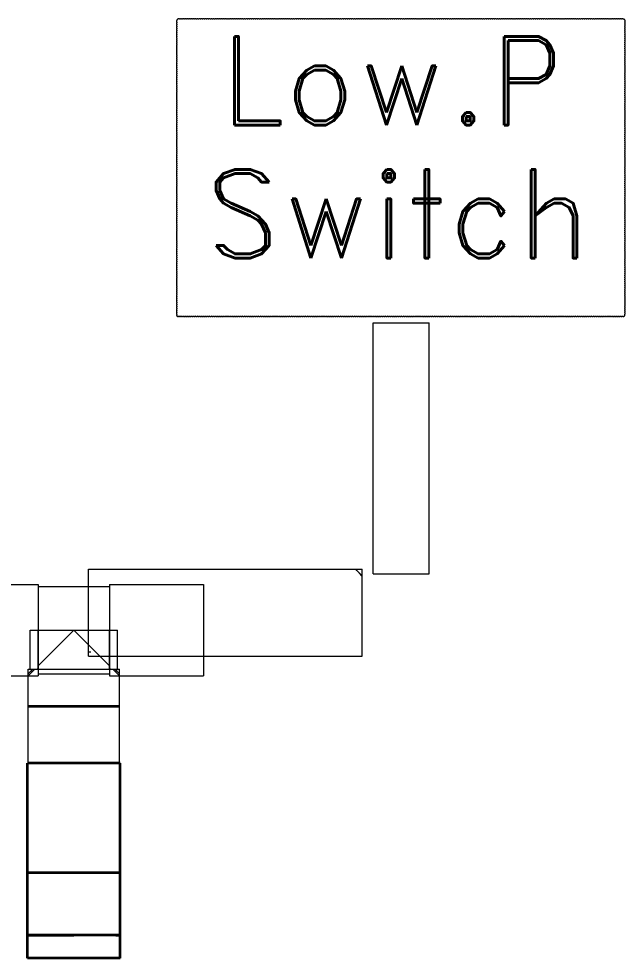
# Model space of a CAD drawing. Header units: inches. Extents: x 191440 to 383551, y 141449 to 284946.
# Drawn here: x 191802.071 to 191802.703, y 141610.676 to 141611.655 of the extents above; entities that cross this region are included whole.
import ezdxf

# ---------------------------------------------------------------- set-up
doc = ezdxf.new("R2010")
doc.units = ezdxf.units.IN
doc.header["$MEASUREMENT"] = 0
doc.linetypes.add('DGN Style 3', pattern=[426.72, 304.8, -121.92])
doc.layers.add('VP', color=7, linetype='Continuous')
doc.layers.add('WB-SJ3-M-SECTA - I-DIAG-EQPM', color=6, linetype='Continuous', lineweight=13)
doc.layers.add('WB-SJ3-M-SECTA - P-TW', color=7, linetype='Continuous', lineweight=35)
doc.styles.add('ROMAND10', font='ROMAND.shx', dxfattribs={"height": 0.2})

# ---------------------------------------------------------------- blocks, each defined once
blk = doc.blocks.new('PIPE_23')
at = {"layer": 'WB-SJ3-M-SECTA - I-DIAG-EQPM', "linetype": 'DGN Style 3'}
for p, q in [((0, 21.34), (22.23, 21.34)), ((44.76, 21.34), (66.98, 21.34)), ((0, 0), (22.23, 0)), ((44.76, 0), (66.98, 0))]:
    blk.add_line(p, q, dxfattribs=at)
at = {"layer": 'WB-SJ3-M-SECTA - I-DIAG-EQPM'}
for p, q in [((22.23, 21.34), (44.76, 21.34)), ((0, 1.12), (0.56, 1.12)), ((22.23, 0), (44.76, 0))]:
    blk.add_line(p, q, dxfattribs=at)
at = {"layer": 'WB-SJ3-M-SECTA - I-DIAG-EQPM', "flags": 128}
for points in [[(0, 10.67), (0, 21.34)], [(66.89, 19.72), (66.4, 20.25), (65.99, 20.67), (65.68, 21), (65.48, 21.21), (65.39, 21.31)], [(66.98, 19.43), (66.98, 20.67)], [(66.98, 0), (66.98, 19.43)], [(0, 0.66), (0, 10.67)]]:
    blk.add_lwpolyline(points, dxfattribs=at)
at = {"layer": 'WB-SJ3-M-SECTA - I-DIAG-EQPM', "linetype": 'DGN Style 3', "flags": 128}
for points in [[(0, 0), (0, 21.34)], [(66.98, 0), (66.98, 21.34)]]:
    blk.add_lwpolyline(points, dxfattribs=at)
at = {"layer": 'WB-SJ3-M-SECTA - I-DIAG-EQPM'}
blk.add_open_spline([(65.36, 21.34), (65.36, 21.34), (65.41, 21.28), (65.52, 21.17)], degree=3, dxfattribs=at)
at = {"layer": 'WB-SJ3-M-SECTA - I-DIAG-EQPM', "linetype": 'DGN Style 3'}
blk.add_open_spline([(65.52, 21.17), (65.77, 20.91), (66.3, 20.35), (66.98, 19.62)], degree=3, dxfattribs=at)
blk = doc.blocks.new('PIPE_24')
at = {"layer": 'WB-SJ3-M-SECTA - I-DIAG-EQPM', "linetype": 'DGN Style 3'}
for p, q in [((0, 59.08), (0, 61.36)), ((13.72, 59.08), (13.72, 61.36)), ((0, 0), (0, 22.23)), ((13.72, 0), (13.72, 22.23))]:
    blk.add_line(p, q, dxfattribs=at)
at = {"layer": 'WB-SJ3-M-SECTA - I-DIAG-EQPM'}
for p, q in [((0, 22.23), (0, 59.08)), ((13.72, 22.23), (13.72, 59.08))]:
    blk.add_line(p, q, dxfattribs=at)
at = {"layer": 'WB-SJ3-M-SECTA - I-DIAG-EQPM', "linetype": 'DGN Style 3', "flags": 128}
for points in [[(0, 61.36), (13.72, 61.36)], [(0, 0), (13.72, 0)]]:
    blk.add_lwpolyline(points, dxfattribs=at)
blk = doc.blocks.new('TEE')
at = {"layer": 'WB-SJ3-M-SECTA - I-DIAG-EQPM'}
for p, q in [((0, 43.69), (22.99, 43.69)), ((40.51, 43.69), (63.5, 43.69)), ((22.99, 43.21), (40.51, 43.21)), ((40.51, 23.19), (40.51, 32.54)), ((22.2, 22.99), (22.99, 22.99)), ((22.99, 22.99), (22.99, 23.78)), ((40.51, 22.99), (41.3, 22.99)), ((0, 21.39), (20.6, 21.39)), ((20.6, 0), (20.6, 21.39)), ((42.9, 0), (42.9, 21.39)), ((42.9, 21.39), (63.5, 21.39))]:
    blk.add_line(p, q, dxfattribs=at)
at = {"layer": 'WB-SJ3-M-SECTA - I-DIAG-EQPM', "linetype": 'DGN Style 3'}
for p, q in [((21.08, 22.99), (21.08, 32.54)), ((22.99, 23.78), (22.99, 32.54)), ((42.42, 22.99), (42.42, 32.54)), ((20.6, 21.39), (20.6, 22.99)), ((22.99, 22.99), (40.51, 22.99)), ((42.9, 21.39), (42.9, 22.99)), ((20.6, 21.39), (22.99, 21.39)), ((22.99, 21.87), (40.51, 21.87)), ((40.51, 21.39), (42.9, 21.39))]:
    blk.add_line(p, q, dxfattribs=at)
at = {"layer": 'WB-SJ3-M-SECTA - I-DIAG-EQPM', "flags": 128}
for points in [[(0, 43.69), (0, 21.39)], [(22.99, 43.69), (22.99, 22.99)], [(40.51, 43.69), (40.51, 22.53)], [(63.5, 43.69), (63.5, 21.39)], [(31.75, 32.54), (22.99, 23.78)], [(22.99, 32.54), (37.94, 32.54)], [(31.75, 32.54), (40.51, 23.78)], [(22.2, 22.99), (20.6, 21.39)], [(22.2, 22.99), (22.22, 23.01)], [(22.2, 22.99), (41.84, 22.99)], [(22.77, 22.99), (22.88, 23.09), (22.99, 23.19)], [(40.51, 23.19), (40.62, 23.09), (40.73, 22.99)], [(41.28, 23.01), (41.3, 22.99)], [(41.3, 22.99), (42.9, 21.39)], [(0, 21.87), (0, 21.39)], [(21.64, 22.96), (21.23, 22.53), (20.93, 22.21), (20.72, 21.99), (20.61, 21.88)], [(42.58, 22.21), (42.78, 21.99), (42.89, 21.88)], [(63.5, 21.39), (63.5, 21.39)], [(20.6, 0), (42.9, 0)], [(42.42, 0), (42.9, 0)]]:
    blk.add_lwpolyline(points, dxfattribs=at)
at = {"layer": 'WB-SJ3-M-SECTA - I-DIAG-EQPM', "linetype": 'DGN Style 3', "flags": 128}
for points in [[(22.99, 43.69), (22.99, 43.21)], [(63.5, 43.69), (63.5, 43.21)], [(21.08, 32.54), (42.42, 32.54)], [(31.75, 32.54), (22.99, 23.78)], [(31.75, 32.54), (40.51, 23.78)], [(37.94, 32.54), (42.42, 32.54)], [(22.2, 22.99), (20.6, 21.39)], [(20.6, 22.99), (22.2, 22.99)], [(22.2, 22.99), (22.22, 23.01)], [(22.99, 22.99), (22.99, 21.39)], [(41.28, 23.01), (41.3, 22.99)], [(41.3, 22.99), (42.9, 21.39)], [(41.84, 22.99), (42.9, 22.99)], [(42.42, 22.99), (42.9, 22.99)], [(22.99, 21.87), (22.99, 21.39)], [(40.51, 22.53), (40.51, 21.39)], [(40.51, 21.87), (40.51, 21.39)], [(41.86, 22.96), (42.27, 22.53), (42.58, 22.21)], [(63.5, 21.87), (63.5, 21.39)]]:
    blk.add_lwpolyline(points, dxfattribs=at)
at = {"layer": 'WB-SJ3-M-SECTA - I-DIAG-EQPM', "linetype": 'DGN Style 3'}
blk.add_open_spline([(20.72, 22), (20.89, 22.18), (21.22, 22.52), (21.66, 22.99)], degree=3, dxfattribs=at)
at = {"layer": 'WB-SJ3-M-SECTA - I-DIAG-EQPM'}
for points in [[(42.9, 21.87), (42.91, 21.86), (42.5, 22.29), (41.84, 22.99)], [(20.6, 21.87), (20.6, 21.87), (20.64, 21.91), (20.72, 22)]]:
    blk.add_open_spline(points, degree=3, dxfattribs=at)
at = {"layer": 'WB-SJ3-M-SECTA - P-TW', "linetype": 'Continuous', "lineweight": 35, "flags": 128}
for points in [[(20.6, 13.97), (42.9, 13.97)], [(20.6, 13.97), (20.6, 13.97)]]:
    blk.add_lwpolyline(points, dxfattribs=at)
at = {"layer": 'WB-SJ3-M-SECTA - P-TW', "linetype": 'DGN Style 3', "lineweight": 35, "flags": 128}
for points in [[(20.6, 13.97), (21.08, 13.97)], [(42.42, 13.97), (42.9, 13.97)]]:
    blk.add_lwpolyline(points, dxfattribs=at)
blk = doc.blocks.new('PIPE_26')
at = {"layer": 'WB-SJ3-M-SECTA - P-TW', "linetype": 'DGN Style 3', "lineweight": 35}
for p, q in [((0.18, 21), (0.18, 47.71)), ((22.8, 21), (22.8, 47.71))]:
    blk.add_line(p, q, dxfattribs=at)
at = {"layer": 'WB-SJ3-M-SECTA - P-TW', "linetype": 'Continuous', "lineweight": 35}
for p, q in [((0.18, 0), (0.18, 21)), ((22.8, 0), (22.8, 21))]:
    blk.add_line(p, q, dxfattribs=at)
at = {"layer": 'WB-SJ3-M-SECTA - P-TW', "linetype": 'DGN Style 3', "lineweight": 35, "flags": 128}
for points in [[(22.8, 47.71), (0.18, 47.71)], [(22.8, 0), (0.18, 0)]]:
    blk.add_lwpolyline(points, dxfattribs=at)
at = {"layer": 'WB-SJ3-M-SECTA - P-TW', "linetype": 'Continuous', "lineweight": 35, "flags": 128}
blk.add_lwpolyline([(22.8, 0), (0.18, 0)], dxfattribs=at)
at = {"layer": 'WB-SJ3-M-SECTA - P-TW'}
for points in [[(0.18, 21), (0, 21), (5.4, 21), (11.44, 21)], [(0.18, 21), (0.15, 21), (0.23, 21), (0.4, 21)], [(11.49, 21), (17.54, 21), (22.97, 21), (22.8, 21)], [(22.73, 21), (22.77, 21), (22.79, 21), (22.79, 21)]]:
    blk.add_open_spline(points, degree=3, dxfattribs=at)
at = {"layer": 'WB-SJ3-M-SECTA - P-TW', "linetype": 'DGN Style 3'}
for points in [[(0.4, 21), (1.46, 21), (6.13, 21), (11.31, 21)], [(11.49, 21), (17.04, 21), (22.09, 21), (22.73, 21)]]:
    blk.add_open_spline(points, degree=3, dxfattribs=at)
at = {"layer": 'WB-SJ3-M-SECTA - P-TW', "linetype": 'Continuous', "lineweight": 35}
for points, weights in [([(0.18, 5.65), (0.18, 5.65), (11.49, 5.65)], [0.803847577293, 0.633974596216, 1]), ([(21.73, 5.65), (22.8, 5.65), (22.8, 5.65)], [0.751340395412, 0.758495707478, 0.803847577293])]:
    blk.add_rational_spline(points, weights, degree=2, dxfattribs=at)
at = {"layer": 'WB-SJ3-M-SECTA - P-TW', "linetype": 'DGN Style 3', "lineweight": 35}
blk.add_rational_spline([(22.8, 5.65), (22.8, 5.65), (21.28, 5.65), (11.49, 5.65), (1.69, 5.65), (0.18, 5.65), (0.18, 5.65)], [0.803847577293, 0.866025403784, 1, 0.5, 1, 0.866025403784, 0.803847577293], degree=2, knots=[0, 0, 0, 0.174458, 0.174458, 0.825542, 0.825542, 1, 1, 1], dxfattribs=at)

msp = doc.modelspace()

# ---------------------------------------------------------------- linework, layer by layer
at = {"layer": 'WB-SJ3-M-SECTA - I-DIAG-EQPM', "linetype": 'DGN Style 3', "elevation": -2641.42797}
msp.add_lwpolyline([(191802.23594, 141611.34499, 0.520567), (191802.23807, 141611.34499, 0.520567), (191802.2402, 141611.34499, 0.520567), (191802.24233, 141611.34499, 0.520567), (191802.24446, 141611.34499, 0.520567), (191802.24659, 141611.34499, 0.520567), (191802.24872, 141611.34499, 0.520567), (191802.25085, 141611.34499, 0.520567), (191802.25298, 141611.34499, 0.520567), (191802.25511, 141611.34499, 0.520567), (191802.25724, 141611.34499, 0.520567), (191802.25937, 141611.34499, 0.520567), (191802.2615, 141611.34499, 0.520567), (191802.26363, 141611.34499, 0.520567), (191802.26576, 141611.34499, 0.520567), (191802.26789, 141611.34499, 0.520567), (191802.27002, 141611.34499, 0.520567), (191802.27215, 141611.34499, 0.520567), (191802.27428, 141611.34499, 0.520567), (191802.27641, 141611.34499, 0.520567), (191802.27854, 141611.34499, 0.520567), (191802.28067, 141611.34499, 0.520567), (191802.2828, 141611.34499, 0.520567), (191802.28493, 141611.34499, 0.520567), (191802.28706, 141611.34499, 0.520567), (191802.28919, 141611.34499, 0.520567), (191802.29132, 141611.34499, 0.520567), (191802.29346, 141611.34499, 0.520567), (191802.29559, 141611.34499, 0.520567), (191802.29772, 141611.34499, 0.520567), (191802.29985, 141611.34499, 0.520567), (191802.30198, 141611.34499, 0.520567), (191802.30411, 141611.34499, 0.520567), (191802.30624, 141611.34499, 0.520567), (191802.30837, 141611.34499, 0.520567), (191802.3105, 141611.34499, 0.520567), (191802.31263, 141611.34499, 0.520567), (191802.31476, 141611.34499, 0.520567), (191802.31689, 141611.34499, 0.520567), (191802.31902, 141611.34499, 0.520567), (191802.32115, 141611.34499, 0.520567), (191802.32328, 141611.34499, 0.520567), (191802.32541, 141611.34499, 0.520567), (191802.32754, 141611.34499, 0.520567), (191802.32967, 141611.34499, 0.520567), (191802.3318, 141611.34499, 0.520567), (191802.33393, 141611.34499, 0.520567), (191802.33606, 141611.34499, 0.520567), (191802.33819, 141611.34499, 0.520567), (191802.34032, 141611.34499, 0.520567), (191802.34245, 141611.34499, 0.520567), (191802.34458, 141611.34499, 0.520567), (191802.34671, 141611.34499, 0.520567), (191802.34884, 141611.34499, 0.520567), (191802.35097, 141611.34499, 0.520567), (191802.35311, 141611.34499, 0.520567), (191802.35524, 141611.34499, 0.520567), (191802.35737, 141611.34499, 0.520567), (191802.3595, 141611.34499, 0.520567), (191802.36163, 141611.34499, 0.520567), (191802.36376, 141611.34499, 0.520567), (191802.36589, 141611.34499, 0.520567), (191802.36802, 141611.34499, 0.520567), (191802.37015, 141611.34499, 0.520567), (191802.37228, 141611.34499, 0.520567), (191802.37441, 141611.34499, 0.520567), (191802.37654, 141611.34499, 0.520567), (191802.37867, 141611.34499, 0.520567), (191802.3808, 141611.34499, 0.520567), (191802.38293, 141611.34499, 0.520567), (191802.38506, 141611.34499, 0.520567), (191802.38719, 141611.34499, 0.520567), (191802.38932, 141611.34499, 0.520567), (191802.39145, 141611.34499, 0.520567), (191802.39358, 141611.34499, 0.520567), (191802.39571, 141611.34499, 0.520567), (191802.39784, 141611.34499, 0.520567), (191802.39997, 141611.34499, 0.520567), (191802.4021, 141611.34499, 0.520567), (191802.40423, 141611.34499, 0.520567), (191802.40636, 141611.34499, 0.520567), (191802.40849, 141611.34499, 0.520567), (191802.41062, 141611.34499, 0.520567), (191802.41276, 141611.34499, 0.520567), (191802.41489, 141611.34499, 0.520567), (191802.41702, 141611.34499, 0.520567), (191802.41915, 141611.34499, 0.520567), (191802.42128, 141611.34499, 0.520567), (191802.42341, 141611.34499, 0.520567), (191802.42554, 141611.34499, 0.520567), (191802.42767, 141611.34499, 0.520567), (191802.4298, 141611.34499, 0.520567), (191802.43193, 141611.34499, 0.520567), (191802.43406, 141611.34499, 0.520567), (191802.43619, 141611.34499, 0.520567), (191802.43832, 141611.34499, 0.520567), (191802.44045, 141611.34499, 0.520567), (191802.44258, 141611.34499, 0.520567), (191802.44471, 141611.34499, 0.520567), (191802.44684, 141611.34499, 0.520567), (191802.44897, 141611.34499, 0.520567), (191802.4511, 141611.34499, 0.520567), (191802.45323, 141611.34499, 0.520567), (191802.45536, 141611.34499, 0.520567), (191802.45749, 141611.34499, 0.520567), (191802.45962, 141611.34499, 0.520567), (191802.46175, 141611.34499, 0.520567), (191802.46388, 141611.34499, 0.520567), (191802.46601, 141611.34499, 0.520567), (191802.46814, 141611.34499, 0.520567), (191802.47027, 141611.34499, 0.520567), (191802.47241, 141611.34499, 0.520567), (191802.47454, 141611.34499, 0.520567), (191802.47667, 141611.34499, 0.520567), (191802.4788, 141611.34499, 0.520567), (191802.48093, 141611.34499, 0.520567), (191802.48306, 141611.34499, 0.520567), (191802.48519, 141611.34499, 0.520567), (191802.48732, 141611.34499, 0.520567), (191802.48945, 141611.34499, 0.520567), (191802.49158, 141611.34499, 0.520567), (191802.49371, 141611.34499, 0.520567), (191802.49584, 141611.34499, 0.520567), (191802.49797, 141611.34499, 0.520567), (191802.5001, 141611.34499, 0.520567), (191802.50223, 141611.34499, 0.520567), (191802.50436, 141611.34499, 0.520567), (191802.50649, 141611.34499, 0.520567), (191802.50862, 141611.34499, 0.520567), (191802.51075, 141611.34499, 0.520567), (191802.51288, 141611.34499, 0.520567), (191802.51501, 141611.34499, 0.520567), (191802.51714, 141611.34499, 0.520567), (191802.51927, 141611.34499, 0.520567), (191802.5214, 141611.34499, 0.520567), (191802.52353, 141611.34499, 0.520567), (191802.52566, 141611.34499, 0.520567), (191802.52779, 141611.34499, 0.520567), (191802.52992, 141611.34499, 0.520567), (191802.53206, 141611.34499, 0.520567), (191802.53419, 141611.34499, 0.520567), (191802.53632, 141611.34499, 0.520567), (191802.53845, 141611.34499, 0.520567), (191802.54058, 141611.34499, 0.520567), (191802.54271, 141611.34499, 0.520567), (191802.54484, 141611.34499, 0.520567), (191802.54697, 141611.34499, 0.520567), (191802.5491, 141611.34499, 0.520567), (191802.55123, 141611.34499, 0.520567), (191802.55336, 141611.34499, 0.520567), (191802.55549, 141611.34499, 0.520567), (191802.55762, 141611.34499, 0.520567), (191802.55975, 141611.34499, 0.520567), (191802.56188, 141611.34499, 0.520567), (191802.56401, 141611.34499, 0.520567), (191802.56614, 141611.34499, 0.520567), (191802.56827, 141611.34499, 0.520567), (191802.5704, 141611.34499, 0.520567), (191802.57253, 141611.34499, 0.520567), (191802.57466, 141611.34499, 0.520567), (191802.57679, 141611.34499, 0.520567), (191802.57892, 141611.34499, 0.520567), (191802.58105, 141611.34499, 0.520567), (191802.58318, 141611.34499, 0.520567), (191802.58531, 141611.34499, 0.520567), (191802.58744, 141611.34499, 0.520567), (191802.58957, 141611.34499, 0.520567), (191802.59171, 141611.34499, 0.520567), (191802.59384, 141611.34499, 0.520567), (191802.59597, 141611.34499, 0.520567), (191802.5981, 141611.34499, 0.520567), (191802.60023, 141611.34499, 0.520567), (191802.60236, 141611.34499, 0.520567), (191802.60449, 141611.34499, 0.520567), (191802.60662, 141611.34499, 0.520567), (191802.60875, 141611.34499, 0.520567), (191802.61088, 141611.34499, 0.520567), (191802.61301, 141611.34499, 0.520567), (191802.61514, 141611.34499, 0.520567), (191802.61727, 141611.34499, 0.520567), (191802.6194, 141611.34499, 0.520567), (191802.62153, 141611.34499, 0.520567), (191802.62366, 141611.34499, 0.520567), (191802.62579, 141611.34499, 0.520567), (191802.62792, 141611.34499, 0.520567), (191802.63005, 141611.34499, 0.520567), (191802.63218, 141611.34499, 0.520567), (191802.63431, 141611.34499, 0.520567), (191802.63644, 141611.34499, 0.520567), (191802.63857, 141611.34499, 0.520567), (191802.6407, 141611.34499, 0.520567), (191802.64283, 141611.34499, 0.520567), (191802.64496, 141611.34499, 0.520567), (191802.64709, 141611.34499, 0.520567), (191802.64922, 141611.34499, 0.520567), (191802.65136, 141611.34499, 0.520567), (191802.65349, 141611.34499, 0.520567), (191802.65562, 141611.34499, 0.520567), (191802.65775, 141611.34499, 0.520567), (191802.65988, 141611.34499, 0.520567), (191802.66201, 141611.34499, 0.520567), (191802.66414, 141611.34499, 0.520567), (191802.66627, 141611.34499, 0.520567), (191802.6684, 141611.34499, 0.520567), (191802.67053, 141611.34499, 0.520567), (191802.67266, 141611.34499, 0.520567), (191802.67479, 141611.34499, 0.520567), (191802.67692, 141611.34499, 0.520567), (191802.67905, 141611.34499, 0.520567), (191802.68118, 141611.34499, 0.520567), (191802.68331, 141611.34499, 0.520567), (191802.68544, 141611.34499, 0.520567), (191802.68757, 141611.34499, 0.520567), (191802.6897, 141611.34499, 0.520567), (191802.69183, 141611.34499, 0.520567), (191802.69396, 141611.34499, 0.520567), (191802.69609, 141611.34499, 0.520567), (191802.69822, 141611.34499, 0.520567), (191802.70035, 141611.34499, 0.520567), (191802.70248, 141611.34499, 0.520567), (191802.70286, 141611.34674, 0.520567), (191802.70286, 141611.34887, 0.520567), (191802.70286, 141611.351, 0.520567), (191802.70286, 141611.35313, 0.520567), (191802.70286, 141611.35526, 0.520567), (191802.70286, 141611.35739, 0.520567), (191802.70286, 141611.35952, 0.520567), (191802.70286, 141611.36165, 0.520567), (191802.70286, 141611.36379, 0.520567), (191802.70286, 141611.36592, 0.520567), (191802.70286, 141611.36805, 0.520567), (191802.70286, 141611.37018, 0.520567), (191802.70286, 141611.37231, 0.520567), (191802.70286, 141611.37444, 0.520567), (191802.70286, 141611.37657, 0.520567), (191802.70286, 141611.3787, 0.520567), (191802.70286, 141611.38083, 0.520567), (191802.70286, 141611.38296, 0.520567), (191802.70286, 141611.38509, 0.520567), (191802.70286, 141611.38722, 0.520567), (191802.70286, 141611.38935, 0.520567), (191802.70286, 141611.39148, 0.520567), (191802.70286, 141611.39361, 0.520567), (191802.70286, 141611.39574, 0.520567), (191802.70286, 141611.39787, 0.520567), (191802.70286, 141611.4, 0.520567), (191802.70286, 141611.40213, 0.520567), (191802.70286, 141611.40426, 0.520567), (191802.70286, 141611.40639, 0.520567), (191802.70286, 141611.40852, 0.520567), (191802.70286, 141611.41065, 0.520567), (191802.70286, 141611.41278, 0.520567), (191802.70286, 141611.41491, 0.520567), (191802.70286, 141611.41704, 0.520567), (191802.70286, 141611.41917, 0.520567), (191802.70286, 141611.4213, 0.520567), (191802.70286, 141611.42344, 0.520567), (191802.70286, 141611.42557, 0.520567), (191802.70286, 141611.4277, 0.520567), (191802.70286, 141611.42983, 0.520567), (191802.70286, 141611.43196, 0.520567), (191802.70286, 141611.43409, 0.520567), (191802.70286, 141611.43622, 0.520567), (191802.70286, 141611.43835, 0.520567), (191802.70286, 141611.44048, 0.520567), (191802.70286, 141611.44261, 0.520567), (191802.70286, 141611.44474, 0.520567), (191802.70286, 141611.44687, 0.520567), (191802.70286, 141611.449, 0.520567), (191802.70286, 141611.45113, 0.520567), (191802.70286, 141611.45326, 0.520567), (191802.70286, 141611.45539, 0.520567), (191802.70286, 141611.45752, 0.520567), (191802.70286, 141611.45965, 0.520567), (191802.70286, 141611.46178, 0.520567), (191802.70286, 141611.46391, 0.520567), (191802.70286, 141611.46604, 0.520567), (191802.70286, 141611.46817, 0.520567), (191802.70286, 141611.4703, 0.520567), (191802.70286, 141611.47243, 0.520567), (191802.70286, 141611.47456, 0.520567), (191802.70286, 141611.47669, 0.520567), (191802.70286, 141611.47882, 0.520567), (191802.70286, 141611.48095, 0.520567), (191802.70286, 141611.48309, 0.520567), (191802.70286, 141611.48522, 0.520567), (191802.70286, 141611.48735, 0.520567), (191802.70286, 141611.48948, 0.520567), (191802.70286, 141611.49161, 0.520567), (191802.70286, 141611.49374, 0.520567), (191802.70286, 141611.49587, 0.520567), (191802.70286, 141611.498, 0.520567), (191802.70286, 141611.50013, 0.520567), (191802.70286, 141611.50226, 0.520567), (191802.70286, 141611.50439, 0.520567), (191802.70286, 141611.50652, 0.520567), (191802.70286, 141611.50865, 0.520567), (191802.70286, 141611.51078, 0.520567), (191802.70286, 141611.51291, 0.520567), (191802.70286, 141611.51504, 0.520567), (191802.70286, 141611.51717, 0.520567), (191802.70286, 141611.5193, 0.520567), (191802.70286, 141611.52143, 0.520567), (191802.70286, 141611.52356, 0.520567), (191802.70286, 141611.52569, 0.520567), (191802.70286, 141611.52782, 0.520567), (191802.70286, 141611.52995, 0.520567), (191802.70286, 141611.53208, 0.520567), (191802.70286, 141611.53421, 0.520567), (191802.70286, 141611.53634, 0.520567), (191802.70286, 141611.53847, 0.520567), (191802.70286, 141611.5406, 0.520567), (191802.70286, 141611.54274, 0.520567), (191802.70286, 141611.54487, 0.520567), (191802.70286, 141611.547, 0.520567), (191802.70286, 141611.54913, 0.520567), (191802.70286, 141611.55126, 0.520567), (191802.70286, 141611.55339, 0.520567), (191802.70286, 141611.55552, 0.520567), (191802.70286, 141611.55765, 0.520567), (191802.70286, 141611.55978, 0.520567), (191802.70286, 141611.56191, 0.520567), (191802.70286, 141611.56404, 0.520567), (191802.70286, 141611.56617, 0.520567), (191802.70286, 141611.5683, 0.520567), (191802.70286, 141611.57043, 0.520567), (191802.70286, 141611.57256, 0.520567), (191802.70286, 141611.57469, 0.520567), (191802.70286, 141611.57682, 0.520567), (191802.70286, 141611.57895, 0.520567), (191802.70286, 141611.58108, 0.520567), (191802.70286, 141611.58321, 0.520567), (191802.70286, 141611.58534, 0.520567), (191802.70286, 141611.58747, 0.520567), (191802.70286, 141611.5896, 0.520567), (191802.70286, 141611.59173, 0.520567), (191802.70286, 141611.59386, 0.520567), (191802.70286, 141611.59599, 0.520567), (191802.70286, 141611.59812, 0.520567), (191802.70286, 141611.60025, 0.520567), (191802.70286, 141611.60239, 0.520567), (191802.70286, 141611.60452, 0.520567), (191802.70286, 141611.60665, 0.520567), (191802.70286, 141611.60878, 0.520567), (191802.70286, 141611.61091, 0.520567), (191802.70286, 141611.61304, 0.520567), (191802.70286, 141611.61517, 0.520567), (191802.70286, 141611.6173, 0.520567), (191802.70286, 141611.61943, 0.520567), (191802.70286, 141611.62156, 0.520567), (191802.70286, 141611.62369, 0.520567), (191802.70286, 141611.62582, 0.520567), (191802.70286, 141611.62795, 0.520567), (191802.70286, 141611.63008, 0.520567), (191802.70286, 141611.63221, 0.520567), (191802.70286, 141611.63434, 0.520567), (191802.70286, 141611.63647, 0.520567), (191802.70286, 141611.6386, 0.520567), (191802.70286, 141611.64073, 0.520567), (191802.70286, 141611.64286, 0.520567), (191802.70286, 141611.64499, 0.520567), (191802.70286, 141611.64712, 0.520567), (191802.70286, 141611.64925, 0.520567), (191802.70286, 141611.65138, 0.520567), (191802.70286, 141611.65351, 0.520567), (191802.70139, 141611.65418, 0.520567), (191802.69926, 141611.65418, 0.520567), (191802.69713, 141611.65418, 0.520567), (191802.695, 141611.65418, 0.520567), (191802.69287, 141611.65418, 0.520567), (191802.69074, 141611.65418, 0.520567), (191802.68861, 141611.65418, 0.520567), (191802.68648, 141611.65418, 0.520567), (191802.68435, 141611.65418, 0.520567), (191802.68222, 141611.65418, 0.520567), (191802.68009, 141611.65418, 0.520567), (191802.67796, 141611.65418, 0.520567), (191802.67583, 141611.65418, 0.520567), (191802.6737, 141611.65418, 0.520567), (191802.67157, 141611.65418, 0.520567), (191802.66944, 141611.65418, 0.520567), (191802.66731, 141611.65418, 0.520567), (191802.66518, 141611.65418, 0.520567), (191802.66305, 141611.65418, 0.520567), (191802.66091, 141611.65418, 0.520567), (191802.65878, 141611.65418, 0.520567), (191802.65665, 141611.65418, 0.520567), (191802.65452, 141611.65418, 0.520567), (191802.65239, 141611.65418, 0.520567), (191802.65026, 141611.65418, 0.520567), (191802.64813, 141611.65418, 0.520567), (191802.646, 141611.65418, 0.520567), (191802.64387, 141611.65418, 0.520567), (191802.64174, 141611.65418, 0.520567), (191802.63961, 141611.65418, 0.520567), (191802.63748, 141611.65418, 0.520567), (191802.63535, 141611.65418, 0.520567), (191802.63322, 141611.65418, 0.520567), (191802.63109, 141611.65418, 0.520567), (191802.62896, 141611.65418, 0.520567), (191802.62683, 141611.65418, 0.520567), (191802.6247, 141611.65418, 0.520567), (191802.62257, 141611.65418, 0.520567), (191802.62044, 141611.65418, 0.520567), (191802.61831, 141611.65418, 0.520567), (191802.61618, 141611.65418, 0.520567), (191802.61405, 141611.65418, 0.520567), (191802.61192, 141611.65418, 0.520567), (191802.60979, 141611.65418, 0.520567), (191802.60766, 141611.65418, 0.520567), (191802.60553, 141611.65418, 0.520567), (191802.6034, 141611.65418, 0.520567), (191802.60126, 141611.65418, 0.520567), (191802.59913, 141611.65418, 0.520567), (191802.597, 141611.65418, 0.520567), (191802.59487, 141611.65418, 0.520567), (191802.59274, 141611.65418, 0.520567), (191802.59061, 141611.65418, 0.520567), (191802.58848, 141611.65418, 0.520567), (191802.58635, 141611.65418, 0.520567), (191802.58422, 141611.65418, 0.520567), (191802.58209, 141611.65418, 0.520567), (191802.57996, 141611.65418, 0.520567), (191802.57783, 141611.65418, 0.520567), (191802.5757, 141611.65418, 0.520567), (191802.57357, 141611.65418, 0.520567), (191802.57144, 141611.65418, 0.520567), (191802.56931, 141611.65418, 0.520567), (191802.56718, 141611.65418, 0.520567), (191802.56505, 141611.65418, 0.520567), (191802.56292, 141611.65418, 0.520567), (191802.56079, 141611.65418, 0.520567), (191802.55866, 141611.65418, 0.520567), (191802.55653, 141611.65418, 0.520567), (191802.5544, 141611.65418, 0.520567), (191802.55227, 141611.65418, 0.520567), (191802.55014, 141611.65418, 0.520567), (191802.54801, 141611.65418, 0.520567), (191802.54588, 141611.65418, 0.520567), (191802.54375, 141611.65418, 0.520567), (191802.54162, 141611.65418, 0.520567), (191802.53948, 141611.65418, 0.520567), (191802.53735, 141611.65418, 0.520567), (191802.53522, 141611.65418, 0.520567), (191802.53309, 141611.65418, 0.520567), (191802.53096, 141611.65418, 0.520567), (191802.52883, 141611.65418, 0.520567), (191802.5267, 141611.65418, 0.520567), (191802.52457, 141611.65418, 0.520567), (191802.52244, 141611.65418, 0.520567), (191802.52031, 141611.65418, 0.520567), (191802.51818, 141611.65418, 0.520567), (191802.51605, 141611.65418, 0.520567), (191802.51392, 141611.65418, 0.520567), (191802.51179, 141611.65418, 0.520567), (191802.50966, 141611.65418, 0.520567), (191802.50753, 141611.65418, 0.520567), (191802.5054, 141611.65418, 0.520567), (191802.50327, 141611.65418, 0.520567), (191802.50114, 141611.65418, 0.520567), (191802.49901, 141611.65418, 0.520567), (191802.49688, 141611.65418, 0.520567), (191802.49475, 141611.65418, 0.520567), (191802.49262, 141611.65418, 0.520567), (191802.49049, 141611.65418, 0.520567), (191802.48836, 141611.65418, 0.520567), (191802.48623, 141611.65418, 0.520567), (191802.4841, 141611.65418, 0.520567), (191802.48197, 141611.65418, 0.520567), (191802.47983, 141611.65418, 0.520567), (191802.4777, 141611.65418, 0.520567), (191802.47557, 141611.65418, 0.520567), (191802.47344, 141611.65418, 0.520567), (191802.47131, 141611.65418, 0.520567), (191802.46918, 141611.65418, 0.520567), (191802.46705, 141611.65418, 0.520567), (191802.46492, 141611.65418, 0.520567), (191802.46279, 141611.65418, 0.520567), (191802.46066, 141611.65418, 0.520567), (191802.45853, 141611.65418, 0.520567), (191802.4564, 141611.65418, 0.520567), (191802.45427, 141611.65418, 0.520567), (191802.45214, 141611.65418, 0.520567), (191802.45001, 141611.65418, 0.520567), (191802.44788, 141611.65418, 0.520567), (191802.44575, 141611.65418, 0.520567), (191802.44362, 141611.65418, 0.520567), (191802.44149, 141611.65418, 0.520567), (191802.43936, 141611.65418, 0.520567), (191802.43723, 141611.65418, 0.520567), (191802.4351, 141611.65418, 0.520567), (191802.43297, 141611.65418, 0.520567), (191802.43084, 141611.65418, 0.520567), (191802.42871, 141611.65418, 0.520567), (191802.42658, 141611.65418, 0.520567), (191802.42445, 141611.65418, 0.520567), (191802.42232, 141611.65418, 0.520567), (191802.42018, 141611.65418, 0.520567), (191802.41805, 141611.65418, 0.520567), (191802.41592, 141611.65418, 0.520567), (191802.41379, 141611.65418, 0.520567), (191802.41166, 141611.65418, 0.520567), (191802.40953, 141611.65418, 0.520567), (191802.4074, 141611.65418, 0.520567), (191802.40527, 141611.65418, 0.520567), (191802.40314, 141611.65418, 0.520567), (191802.40101, 141611.65418, 0.520567), (191802.39888, 141611.65418, 0.520567), (191802.39675, 141611.65418, 0.520567), (191802.39462, 141611.65418, 0.520567), (191802.39249, 141611.65418, 0.520567), (191802.39036, 141611.65418, 0.520567), (191802.38823, 141611.65418, 0.520567), (191802.3861, 141611.65418, 0.520567), (191802.38397, 141611.65418, 0.520567), (191802.38184, 141611.65418, 0.520567), (191802.37971, 141611.65418, 0.520567), (191802.37758, 141611.65418, 0.520567), (191802.37545, 141611.65418, 0.520567), (191802.37332, 141611.65418, 0.520567), (191802.37119, 141611.65418, 0.520567), (191802.36906, 141611.65418, 0.520567), (191802.36693, 141611.65418, 0.520567), (191802.3648, 141611.65418, 0.520567), (191802.36267, 141611.65418, 0.520567), (191802.36053, 141611.65418, 0.520567), (191802.3584, 141611.65418, 0.520567), (191802.35627, 141611.65418, 0.520567), (191802.35414, 141611.65418, 0.520567), (191802.35201, 141611.65418, 0.520567), (191802.34988, 141611.65418, 0.520567), (191802.34775, 141611.65418, 0.520567), (191802.34562, 141611.65418, 0.520567), (191802.34349, 141611.65418, 0.520567), (191802.34136, 141611.65418, 0.520567), (191802.33923, 141611.65418, 0.520567), (191802.3371, 141611.65418, 0.520567), (191802.33497, 141611.65418, 0.520567), (191802.33284, 141611.65418, 0.520567), (191802.33071, 141611.65418, 0.520567), (191802.32858, 141611.65418, 0.520567), (191802.32645, 141611.65418, 0.520567), (191802.32432, 141611.65418, 0.520567), (191802.32219, 141611.65418, 0.520567), (191802.32006, 141611.65418, 0.520567), (191802.31793, 141611.65418, 0.520567), (191802.3158, 141611.65418, 0.520567), (191802.31367, 141611.65418, 0.520567), (191802.31154, 141611.65418, 0.520567), (191802.30941, 141611.65418, 0.520567), (191802.30728, 141611.65418, 0.520567), (191802.30515, 141611.65418, 0.520567), (191802.30302, 141611.65418, 0.520567), (191802.30088, 141611.65418, 0.520567), (191802.29875, 141611.65418, 0.520567), (191802.29662, 141611.65418, 0.520567), (191802.29449, 141611.65418, 0.520567), (191802.29236, 141611.65418, 0.520567), (191802.29023, 141611.65418, 0.520567), (191802.2881, 141611.65418, 0.520567), (191802.28597, 141611.65418, 0.520567), (191802.28384, 141611.65418, 0.520567), (191802.28171, 141611.65418, 0.520567), (191802.27958, 141611.65418, 0.520567), (191802.27745, 141611.65418, 0.520567), (191802.27532, 141611.65418, 0.520567), (191802.27319, 141611.65418, 0.520567), (191802.27106, 141611.65418, 0.520567), (191802.26893, 141611.65418, 0.520567), (191802.2668, 141611.65418, 0.520567), (191802.26467, 141611.65418, 0.520567), (191802.26254, 141611.65418, 0.520567), (191802.26041, 141611.65418, 0.520567), (191802.25828, 141611.65418, 0.520567), (191802.25615, 141611.65418, 0.520567), (191802.25402, 141611.65418, 0.520567), (191802.25189, 141611.65418, 0.520567), (191802.24976, 141611.65418, 0.520567), (191802.24763, 141611.65418, 0.520567), (191802.2455, 141611.65418, 0.520567), (191802.24337, 141611.65418, 0.520567), (191802.24123, 141611.65418, 0.520567), (191802.2391, 141611.65418, 0.520567), (191802.23697, 141611.65418, 0.520567), (191802.23594, 141611.65308, 0.520567), (191802.23594, 141611.65095, 0.520567), (191802.23594, 141611.64882, 0.520567), (191802.23594, 141611.64669, 0.520567), (191802.23594, 141611.64456, 0.520567), (191802.23594, 141611.64243, 0.520567), (191802.23594, 141611.6403, 0.520567), (191802.23594, 141611.63817, 0.520567), (191802.23594, 141611.63604, 0.520567), (191802.23594, 141611.63391, 0.520567), (191802.23594, 141611.63178, 0.520567), (191802.23594, 141611.62965, 0.520567), (191802.23594, 141611.62752, 0.520567), (191802.23594, 141611.62539, 0.520567), (191802.23594, 141611.62326, 0.520567), (191802.23594, 141611.62113, 0.520567), (191802.23594, 141611.619, 0.520567), (191802.23594, 141611.61687, 0.520567), (191802.23594, 141611.61474, 0.520567), (191802.23594, 141611.61261, 0.520567), (191802.23594, 141611.61048, 0.520567), (191802.23594, 141611.60835, 0.520567), (191802.23594, 141611.60622, 0.520567), (191802.23594, 141611.60409, 0.520567), (191802.23594, 141611.60196, 0.520567), (191802.23594, 141611.59983, 0.520567), (191802.23594, 141611.59769, 0.520567), (191802.23594, 141611.59556, 0.520567), (191802.23594, 141611.59343, 0.520567), (191802.23594, 141611.5913, 0.520567), (191802.23594, 141611.58917, 0.520567), (191802.23594, 141611.58704, 0.520567), (191802.23594, 141611.58491, 0.520567), (191802.23594, 141611.58278, 0.520567), (191802.23594, 141611.58065, 0.520567), (191802.23594, 141611.57852, 0.520567), (191802.23594, 141611.57639, 0.520567), (191802.23594, 141611.57426, 0.520567), (191802.23594, 141611.57213, 0.520567), (191802.23594, 141611.57, 0.520567), (191802.23594, 141611.56787, 0.520567), (191802.23594, 141611.56574, 0.520567), (191802.23594, 141611.56361, 0.520567), (191802.23594, 141611.56148, 0.520567), (191802.23594, 141611.55935, 0.520567), (191802.23594, 141611.55722, 0.520567), (191802.23594, 141611.55509, 0.520567), (191802.23594, 141611.55296, 0.520567), (191802.23594, 141611.55083, 0.520567), (191802.23594, 141611.5487, 0.520567), (191802.23594, 141611.54657, 0.520567), (191802.23594, 141611.54444, 0.520567), (191802.23594, 141611.54231, 0.520567), (191802.23594, 141611.54018, 0.520567), (191802.23594, 141611.53805, 0.520567), (191802.23594, 141611.53591, 0.520567), (191802.23594, 141611.53378, 0.520567), (191802.23594, 141611.53165, 0.520567), (191802.23594, 141611.52952, 0.520567), (191802.23594, 141611.52739, 0.520567), (191802.23594, 141611.52526, 0.520567), (191802.23594, 141611.52313, 0.520567), (191802.23594, 141611.521, 0.520567), (191802.23594, 141611.51887, 0.520567), (191802.23594, 141611.51674, 0.520567), (191802.23594, 141611.51461, 0.520567), (191802.23594, 141611.51248, 0.520567), (191802.23594, 141611.51035, 0.520567), (191802.23594, 141611.50822, 0.520567), (191802.23594, 141611.50609, 0.520567), (191802.23594, 141611.50396, 0.520567), (191802.23594, 141611.50183, 0.520567), (191802.23594, 141611.4997, 0.520567), (191802.23594, 141611.49757, 0.520567), (191802.23594, 141611.49544, 0.520567), (191802.23594, 141611.49331, 0.520567), (191802.23594, 141611.49118, 0.520567), (191802.23594, 141611.48905, 0.520567), (191802.23594, 141611.48692, 0.520567), (191802.23594, 141611.48479, 0.520567), (191802.23594, 141611.48266, 0.520567), (191802.23594, 141611.48053, 0.520567), (191802.23594, 141611.4784, 0.520567), (191802.23594, 141611.47626, 0.520567), (191802.23594, 141611.47413, 0.520567), (191802.23594, 141611.472, 0.520567), (191802.23594, 141611.46987, 0.520567), (191802.23594, 141611.46774, 0.520567), (191802.23594, 141611.46561, 0.520567), (191802.23594, 141611.46348, 0.520567), (191802.23594, 141611.46135, 0.520567), (191802.23594, 141611.45922, 0.520567), (191802.23594, 141611.45709, 0.520567), (191802.23594, 141611.45496, 0.520567), (191802.23594, 141611.45283, 0.520567), (191802.23594, 141611.4507, 0.520567), (191802.23594, 141611.44857, 0.520567), (191802.23594, 141611.44644, 0.520567), (191802.23594, 141611.44431, 0.520567), (191802.23594, 141611.44218, 0.520567), (191802.23594, 141611.44005, 0.520567), (191802.23594, 141611.43792, 0.520567), (191802.23594, 141611.43579, 0.520567), (191802.23594, 141611.43366, 0.520567), (191802.23594, 141611.43153, 0.520567), (191802.23594, 141611.4294, 0.520567), (191802.23594, 141611.42727, 0.520567), (191802.23594, 141611.42514, 0.520567), (191802.23594, 141611.42301, 0.520567), (191802.23594, 141611.42088, 0.520567), (191802.23594, 141611.41875, 0.520567), (191802.23594, 141611.41661, 0.520567), (191802.23594, 141611.41448, 0.520567), (191802.23594, 141611.41235, 0.520567), (191802.23594, 141611.41022, 0.520567), (191802.23594, 141611.40809, 0.520567), (191802.23594, 141611.40596, 0.520567), (191802.23594, 141611.40383, 0.520567), (191802.23594, 141611.4017, 0.520567), (191802.23594, 141611.39957, 0.520567), (191802.23594, 141611.39744, 0.520567), (191802.23594, 141611.39531, 0.520567), (191802.23594, 141611.39318, 0.520567), (191802.23594, 141611.39105, 0.520567), (191802.23594, 141611.38892, 0.520567), (191802.23594, 141611.38679, 0.520567), (191802.23594, 141611.38466, 0.520567), (191802.23594, 141611.38253, 0.520567), (191802.23594, 141611.3804, 0.520567), (191802.23594, 141611.37827, 0.520567), (191802.23594, 141611.37614, 0.520567), (191802.23594, 141611.37401, 0.520567), (191802.23594, 141611.37188, 0.520567), (191802.23594, 141611.36975, 0.520567), (191802.23594, 141611.36762, 0.520567), (191802.23594, 141611.36549, 0.520567), (191802.23594, 141611.36336, 0.520567), (191802.23594, 141611.36123, 0.520567), (191802.23594, 141611.3591, 0.520567), (191802.23594, 141611.35696, 0.520567), (191802.23594, 141611.35483, 0.520567), (191802.23594, 141611.3527, 0.520567), (191802.23594, 141611.35057, 0.520567), (191802.23594, 141611.34844, 0.520567), (191802.23594, 141611.34631, 0.520567)], format="xyb", close=True, dxfattribs=at)

# ---------------------------------------------------------------- block references
at = {"layer": 'WB-SJ3-M-SECTA - I-DIAG-EQPM', "linetype": 'DGN Style 3', "xscale": 0.004260711295509238, "yscale": 0.004260711295509238, "zscale": 0.004260711295509238}
for name, p in [('PIPE_24', (191802.44046, 141611.07631, -1320.71398)), ('TEE', (191801.99312, 141610.87888, -1320.71398))]:
    msp.add_blockref(name, p, dxfattribs=at)
at = {"layer": 'WB-SJ3-M-SECTA - I-DIAG-EQPM', "xscale": 0.004260711295509238, "yscale": 0.004260711295509238, "zscale": 0.004260711295509238}
msp.add_blockref('PIPE_23', (191802.14371, 141610.99027, -1320.71398), dxfattribs=at)
at = {"layer": 'WB-SJ3-M-SECTA - P-TW', "linetype": 'Continuous', "lineweight": 35, "xscale": 0.004260711295509238, "yscale": 0.004260711295509238, "zscale": 0.004260711295509238}
msp.add_blockref('PIPE_26', (191802.07945, 141610.67558, -1320.71398), dxfattribs=at)

# ---------------------------------------------------------------- texts
at = {"layer": 'VP', "char_height": 0.0924, "attachment_point": 1, "style": 'ROMAND10'}
for s, insert in [('Low.P', (191802.28025, 141611.63634)), ('Switch', (191802.26485, 141611.49774))]:
    msp.add_mtext_dynamic_manual_height_columns(s, width=9.5371766, gutter_width=1, heights=[0], dxfattribs=dict(at, insert=insert))

doc.saveas('drawing.dxf')
